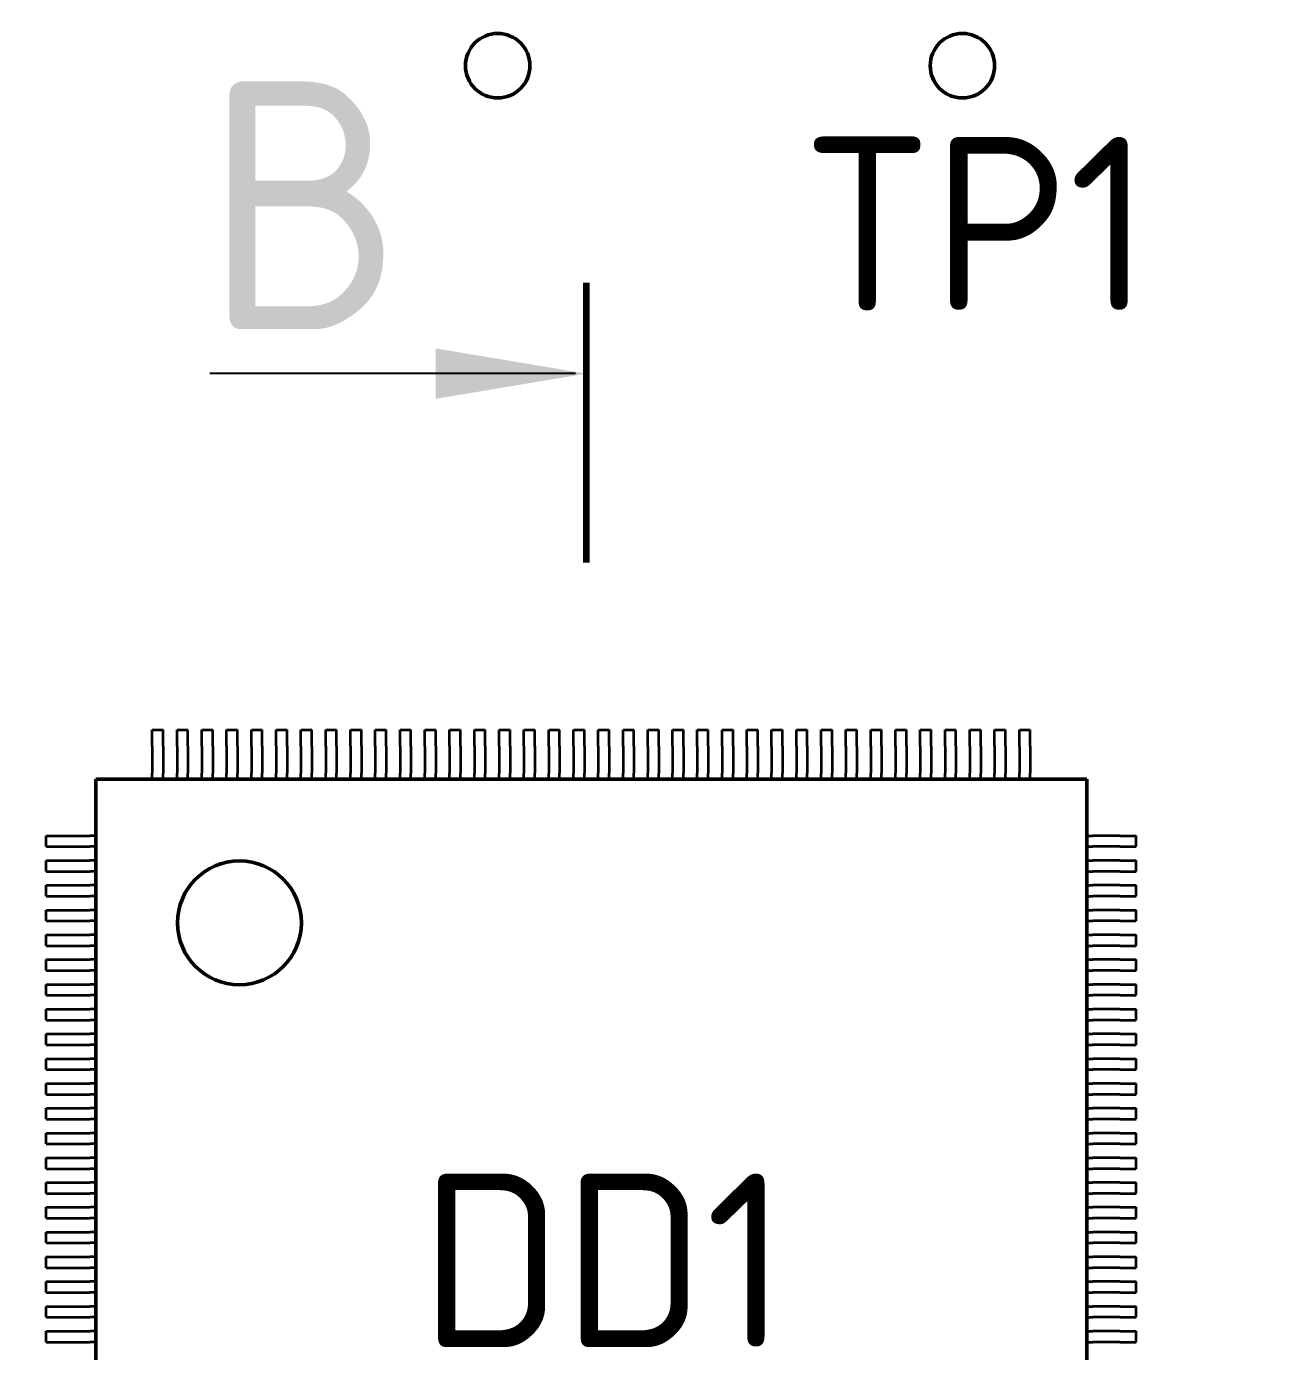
# Model space of a CAD drawing. Header units: millimetres. Extents: x -55 to 2039, y 0 to 512.
# Drawn here: x 944.56 to 969.99, y 252.06 to 278.8 of the extents above; entities that cross this region are included whole.
import ezdxf
from ezdxf import colors
from ezdxf.entities.mleader import LeaderData, LeaderLine
from ezdxf.enums import TextEntityAlignment as Align
from ezdxf.math import Vec2, Vec3

# ---------------------------------------------------------------- set-up
doc = ezdxf.new("R2010")
doc.units = ezdxf.units.MM
doc.linetypes.add('Сплошная', pattern=[0])
doc.layers.add('Виды', color=30, linetype='Continuous')
doc.layers.add('текст', color=2, linetype='Continuous', lineweight=30)
doc.styles.add('GOST TYPE B', font='', dxfattribs={"height": 3.5})
doc.styles.get('GOST TYPE B').set_extended_font_data('GOST type B')

# ---------------------------------------------------------------- blocks, each defined once
blk = doc.blocks.new('Вид с →')
at = {"linetype": 'Continuous', "lineweight": 25, "transparency": 16777216}
for q in [(28.03, 4.046), (30.858, 4.046)]:
    blk.add_line((29.444, 2.632), q, dxfattribs=at)
blk.add_circle((32.944, 2.632), 3.5, dxfattribs=at)
blk.add_circle((32.944, 2.632), 3.5, dxfattribs=at)
at = {"linetype": 'Continuous', "lineweight": 50, "transparency": 16777216, "style": 'GOST TYPE B'}
blk.add_attdef('ВИД(_:_)', text='', height=7, dxfattribs=at).set_placement((27.226, 3.5), align=Align.MIDDLE_RIGHT)
blk = doc.blocks.new('_DotSmall')
at = {"color": 0, "linetype": 'ByBlock', "lineweight": 60, "const_width": 0.5}
blk.add_lwpolyline([(-0.0625, 0, 1), (0.0625, 0, 1)], format="xyb", close=True, dxfattribs=at)

msp = doc.modelspace()

# ---------------------------------------------------------------- linework, layer by layer
at = {"linetype": 'Continuous', "lineweight": 35}
for p, q in [((947.1013, 264.2768), (947.1013, 264.609)), ((947.1013, 264.609), (947.3213, 264.609)), ((947.3213, 264.2768), (947.3213, 264.609)), ((947.6013, 264.2768), (947.6013, 264.609)), ((947.6013, 264.609), (947.8213, 264.609)), ((947.8213, 264.2768), (947.8213, 264.609)), ((948.1013, 264.2768), (948.1013, 264.609)), ((948.1013, 264.609), (948.3213, 264.609)), ((948.3213, 264.2768), (948.3213, 264.609)), ((948.6013, 264.2768), (948.6013, 264.609)), ((948.6013, 264.609), (948.8213, 264.609)), ((948.8213, 264.2768), (948.8213, 264.609)), ((949.1013, 264.2768), (949.1013, 264.609)), ((949.1013, 264.609), (949.3213, 264.609)), ((949.3213, 264.2768), (949.3213, 264.609)), ((949.6013, 264.2768), (949.6013, 264.609)), ((949.6013, 264.609), (949.8213, 264.609)), ((949.8213, 264.2768), (949.8213, 264.609)), ((950.1013, 264.2768), (950.1013, 264.609)), ((950.1013, 264.609), (950.3213, 264.609)), ((950.3213, 264.2768), (950.3213, 264.609)), ((950.6013, 264.2768), (950.6013, 264.609)), ((950.6013, 264.609), (950.8213, 264.609)), ((950.8213, 264.2768), (950.8213, 264.609)), ((951.1013, 264.2768), (951.1013, 264.609)), ((951.1013, 264.609), (951.3213, 264.609)), ((951.3213, 264.2768), (951.3213, 264.609)), ((951.6013, 264.2768), (951.6013, 264.609)), ((951.6013, 264.609), (951.8213, 264.609)), ((951.8213, 264.2768), (951.8213, 264.609)), ((952.1013, 264.2768), (952.1013, 264.609)), ((952.1013, 264.609), (952.3213, 264.609)), ((952.3213, 264.2768), (952.3213, 264.609)), ((952.6013, 264.2768), (952.6013, 264.609)), ((952.6013, 264.609), (952.8213, 264.609)), ((952.8213, 264.2768), (952.8213, 264.609)), ((953.1013, 264.2768), (953.1013, 264.609)), ((953.1013, 264.609), (953.3213, 264.609)), ((953.3213, 264.2768), (953.3213, 264.609)), ((953.6013, 264.2768), (953.6013, 264.609)), ((953.6013, 264.609), (953.8213, 264.609)), ((953.8213, 264.2768), (953.8213, 264.609)), ((954.1013, 264.2768), (954.1013, 264.609)), ((954.1013, 264.609), (954.3213, 264.609)), ((954.3213, 264.2768), (954.3213, 264.609)), ((954.6013, 264.2768), (954.6013, 264.609)), ((954.6013, 264.609), (954.8213, 264.609)), ((954.8213, 264.2768), (954.8213, 264.609)), ((955.1013, 264.2768), (955.1013, 264.609)), ((955.1013, 264.609), (955.3213, 264.609)), ((955.3213, 264.2768), (955.3213, 264.609)), ((955.6013, 264.2768), (955.6013, 264.609)), ((955.6013, 264.609), (955.8213, 264.609)), ((955.8213, 264.2768), (955.8213, 264.609)), ((956.1013, 264.2768), (956.1013, 264.609)), ((956.1013, 264.609), (956.3213, 264.609)), ((956.3213, 264.2768), (956.3213, 264.609)), ((956.6013, 264.2768), (956.6013, 264.609)), ((956.6013, 264.609), (956.8213, 264.609)), ((956.8213, 264.2768), (956.8213, 264.609)), ((957.1013, 264.2768), (957.1013, 264.609)), ((957.1013, 264.609), (957.3213, 264.609)), ((957.3213, 264.2768), (957.3213, 264.609)), ((957.6013, 264.2768), (957.6013, 264.609)), ((957.6013, 264.609), (957.8213, 264.609)), ((957.8213, 264.2768), (957.8213, 264.609)), ((958.1013, 264.2768), (958.1013, 264.609)), ((958.1013, 264.609), (958.3213, 264.609)), ((958.3213, 264.2768), (958.3213, 264.609)), ((958.6013, 264.2768), (958.6013, 264.609)), ((958.6013, 264.609), (958.8213, 264.609)), ((958.8213, 264.2768), (958.8213, 264.609)), ((959.1013, 264.2768), (959.1013, 264.609)), ((959.1013, 264.609), (959.3213, 264.609)), ((959.3213, 264.2768), (959.3213, 264.609)), ((959.6013, 264.2768), (959.6013, 264.609)), ((959.6013, 264.609), (959.8213, 264.609)), ((959.8213, 264.2768), (959.8213, 264.609)), ((960.1013, 264.2768), (960.1013, 264.609)), ((960.1013, 264.609), (960.3213, 264.609)), ((960.3213, 264.2768), (960.3213, 264.609)), ((960.6013, 264.2768), (960.6013, 264.609)), ((960.6013, 264.609), (960.8213, 264.609)), ((960.8213, 264.2768), (960.8213, 264.609)), ((961.1013, 264.2768), (961.1013, 264.609)), ((961.1013, 264.609), (961.3213, 264.609)), ((961.3213, 264.2768), (961.3213, 264.609)), ((961.6013, 264.2768), (961.6013, 264.609)), ((961.6013, 264.609), (961.8213, 264.609)), ((961.8213, 264.2768), (961.8213, 264.609)), ((962.1013, 264.2768), (962.1013, 264.609)), ((962.1013, 264.609), (962.3213, 264.609)), ((962.3213, 264.2768), (962.3213, 264.609)), ((962.6013, 264.2768), (962.6013, 264.609)), ((962.6013, 264.609), (962.8213, 264.609)), ((962.8213, 264.2768), (962.8213, 264.609)), ((963.1013, 264.2768), (963.1013, 264.609)), ((963.1013, 264.609), (963.3213, 264.609)), ((963.3213, 264.2768), (963.3213, 264.609)), ((963.6013, 264.2768), (963.6013, 264.609)), ((963.6013, 264.609), (963.8213, 264.609)), ((963.8213, 264.2768), (963.8213, 264.609)), ((964.1013, 264.2768), (964.1013, 264.609)), ((964.1013, 264.609), (964.3213, 264.609)), ((964.3213, 264.2768), (964.3213, 264.609)), ((964.6013, 264.2768), (964.6013, 264.609)), ((964.6013, 264.609), (964.8213, 264.609)), ((964.8213, 264.2768), (964.8213, 264.609)), ((947.1013, 264.2768), (947.1013, 264.1853)), ((947.3213, 264.2768), (947.3213, 264.1853)), ((947.6013, 264.2768), (947.6013, 264.1853)), ((947.8213, 264.2768), (947.8213, 264.1853)), ((948.1013, 264.2768), (948.1013, 264.1853)), ((948.3213, 264.2768), (948.3213, 264.1853)), ((948.6013, 264.2768), (948.6013, 264.1853)), ((948.8213, 264.2768), (948.8213, 264.1853)), ((949.1013, 264.2768), (949.1013, 264.1853)), ((949.3213, 264.2768), (949.3213, 264.1853)), ((949.6013, 264.2768), (949.6013, 264.1853)), ((949.8213, 264.2768), (949.8213, 264.1853)), ((950.1013, 264.2768), (950.1013, 264.1853)), ((950.3213, 264.2768), (950.3213, 264.1853)), ((950.6013, 264.2768), (950.6013, 264.1853)), ((950.8213, 264.2768), (950.8213, 264.1853)), ((951.1013, 264.2768), (951.1013, 264.1853)), ((951.3213, 264.2768), (951.3213, 264.1853)), ((951.6013, 264.2768), (951.6013, 264.1853)), ((951.8213, 264.2768), (951.8213, 264.1853)), ((952.1013, 264.2768), (952.1013, 264.1853)), ((952.3213, 264.2768), (952.3213, 264.1853)), ((952.6013, 264.2768), (952.6013, 264.1853)), ((952.8213, 264.2768), (952.8213, 264.1853)), ((953.1013, 264.2768), (953.1013, 264.1853)), ((953.3213, 264.2768), (953.3213, 264.1853)), ((953.6013, 264.2768), (953.6013, 264.1853)), ((953.8213, 264.2768), (953.8213, 264.1853)), ((954.1013, 264.2768), (954.1013, 264.1853)), ((954.3213, 264.2768), (954.3213, 264.1853)), ((954.6013, 264.2768), (954.6013, 264.1853)), ((954.8213, 264.2768), (954.8213, 264.1853)), ((955.1013, 264.2768), (955.1013, 264.1853)), ((955.3213, 264.2768), (955.3213, 264.1853)), ((955.6013, 264.2768), (955.6013, 264.1853)), ((955.8213, 264.2768), (955.8213, 264.1853)), ((956.1013, 264.2768), (956.1013, 264.1853)), ((956.3213, 264.2768), (956.3213, 264.1853)), ((956.6013, 264.2768), (956.6013, 264.1853)), ((956.8213, 264.2768), (956.8213, 264.1853)), ((957.1013, 264.2768), (957.1013, 264.1853)), ((957.3213, 264.2768), (957.3213, 264.1853)), ((957.6013, 264.2768), (957.6013, 264.1853)), ((957.8213, 264.2768), (957.8213, 264.1853)), ((958.1013, 264.2768), (958.1013, 264.1853)), ((958.3213, 264.2768), (958.3213, 264.1853)), ((958.6013, 264.2768), (958.6013, 264.1853)), ((958.8213, 264.2768), (958.8213, 264.1853)), ((959.1013, 264.2768), (959.1013, 264.1853)), ((959.3213, 264.2768), (959.3213, 264.1853)), ((959.6013, 264.2768), (959.6013, 264.1853)), ((959.8213, 264.2768), (959.8213, 264.1853)), ((960.1013, 264.2768), (960.1013, 264.1853)), ((960.3213, 264.2768), (960.3213, 264.1853)), ((960.6013, 264.2768), (960.6013, 264.1853)), ((960.8213, 264.2768), (960.8213, 264.1853)), ((961.1013, 264.2768), (961.1013, 264.1853)), ((961.3213, 264.2768), (961.3213, 264.1853)), ((961.6013, 264.2768), (961.6013, 264.1853)), ((961.8213, 264.2768), (961.8213, 264.1853)), ((962.1013, 264.2768), (962.1013, 264.1853)), ((962.3213, 264.2768), (962.3213, 264.1853)), ((962.6013, 264.2768), (962.6013, 264.1853)), ((962.8213, 264.2768), (962.8213, 264.1853)), ((963.1013, 264.2768), (963.1013, 264.1853)), ((963.3213, 264.2768), (963.3213, 264.1853)), ((963.6013, 264.2768), (963.6013, 264.1853)), ((963.8213, 264.2768), (963.8213, 264.1853)), ((964.1013, 264.2768), (964.1013, 264.1853)), ((964.3213, 264.2768), (964.3213, 264.1853)), ((964.6013, 264.2768), (964.6013, 264.1853)), ((964.8213, 264.2768), (964.8213, 264.1853)), ((947.1013, 264.1853), (947.1013, 263.7332)), ((947.3213, 264.1853), (947.3213, 263.7332)), ((947.6013, 264.1853), (947.6013, 263.7332)), ((947.8213, 264.1853), (947.8213, 263.7332)), ((948.1013, 264.1853), (948.1013, 263.7332)), ((948.3213, 264.1853), (948.3213, 263.7332)), ((948.6013, 264.1853), (948.6013, 263.7332)), ((948.8213, 264.1853), (948.8213, 263.7332)), ((949.1013, 264.1853), (949.1013, 263.7332)), ((949.3213, 264.1853), (949.3213, 263.7332)), ((949.6013, 264.1853), (949.6013, 263.7332)), ((949.8213, 264.1853), (949.8213, 263.7332)), ((950.1013, 264.1853), (950.1013, 263.7332)), ((950.3213, 264.1853), (950.3213, 263.7332)), ((950.6013, 264.1853), (950.6013, 263.7332)), ((950.8213, 264.1853), (950.8213, 263.7332)), ((951.1013, 264.1853), (951.1013, 263.7332)), ((951.3213, 264.1853), (951.3213, 263.7332)), ((951.6013, 264.1853), (951.6013, 263.7332)), ((951.8213, 264.1853), (951.8213, 263.7332)), ((952.1013, 264.1853), (952.1013, 263.7332)), ((952.3213, 264.1853), (952.3213, 263.7332)), ((952.6013, 264.1853), (952.6013, 263.7332)), ((952.8213, 264.1853), (952.8213, 263.7332)), ((953.1013, 264.1853), (953.1013, 263.7332)), ((953.3213, 264.1853), (953.3213, 263.7332)), ((953.6013, 264.1853), (953.6013, 263.7332)), ((953.8213, 264.1853), (953.8213, 263.7332)), ((954.1013, 264.1853), (954.1013, 263.7332)), ((954.3213, 264.1853), (954.3213, 263.7332)), ((954.6013, 264.1853), (954.6013, 263.7332)), ((954.8213, 264.1853), (954.8213, 263.7332)), ((955.1013, 264.1853), (955.1013, 263.7332)), ((955.3213, 264.1853), (955.3213, 263.7332)), ((955.6013, 264.1853), (955.6013, 263.7332)), ((955.8213, 264.1853), (955.8213, 263.7332)), ((956.1013, 264.1853), (956.1013, 263.7332)), ((956.3213, 264.1853), (956.3213, 263.7332)), ((956.6013, 264.1853), (956.6013, 263.7332)), ((956.8213, 264.1853), (956.8213, 263.7332)), ((957.1013, 264.1853), (957.1013, 263.7332)), ((957.3213, 264.1853), (957.3213, 263.7332)), ((957.6013, 264.1853), (957.6013, 263.7332)), ((957.8213, 264.1853), (957.8213, 263.7332)), ((958.1013, 264.1853), (958.1013, 263.7332)), ((958.3213, 264.1853), (958.3213, 263.7332)), ((958.6013, 264.1853), (958.6013, 263.7332)), ((958.8213, 264.1853), (958.8213, 263.7332)), ((959.1013, 264.1853), (959.1013, 263.7332)), ((959.3213, 264.1853), (959.3213, 263.7332)), ((959.6013, 264.1853), (959.6013, 263.7332)), ((959.8213, 264.1853), (959.8213, 263.7332)), ((960.1013, 264.1853), (960.1013, 263.7332)), ((960.3213, 264.1853), (960.3213, 263.7332)), ((960.6013, 264.1853), (960.6013, 263.7332)), ((960.8213, 264.1853), (960.8213, 263.7332)), ((961.1013, 264.1853), (961.1013, 263.7332)), ((961.3213, 264.1853), (961.3213, 263.7332)), ((961.6013, 264.1853), (961.6013, 263.7332)), ((961.8213, 264.1853), (961.8213, 263.7332)), ((962.1013, 264.1853), (962.1013, 263.7332)), ((962.3213, 264.1853), (962.3213, 263.7332)), ((962.6013, 264.1853), (962.6013, 263.7332)), ((962.8213, 264.1853), (962.8213, 263.7332)), ((963.1013, 264.1853), (963.1013, 263.7332)), ((963.3213, 264.1853), (963.3213, 263.7332)), ((963.6013, 264.1853), (963.6013, 263.7332)), ((963.8213, 264.1853), (963.8213, 263.7332)), ((964.1013, 264.1853), (964.1013, 263.7332)), ((964.3213, 264.1853), (964.3213, 263.7332)), ((964.6013, 264.1853), (964.6013, 263.7332)), ((964.8213, 264.1853), (964.8213, 263.7332)), ((947.1013, 263.6417), (947.1013, 263.7332)), ((947.3213, 263.6417), (947.3213, 263.7332)), ((947.6013, 263.6417), (947.6013, 263.7332)), ((947.8213, 263.6417), (947.8213, 263.7332)), ((948.1013, 263.6417), (948.1013, 263.7332)), ((948.3213, 263.6417), (948.3213, 263.7332)), ((948.6013, 263.6417), (948.6013, 263.7332)), ((948.8213, 263.6417), (948.8213, 263.7332)), ((949.1013, 263.6417), (949.1013, 263.7332)), ((949.3213, 263.6417), (949.3213, 263.7332)), ((949.6013, 263.6417), (949.6013, 263.7332)), ((949.8213, 263.6417), (949.8213, 263.7332)), ((950.1013, 263.6417), (950.1013, 263.7332)), ((950.3213, 263.6417), (950.3213, 263.7332)), ((950.6013, 263.6417), (950.6013, 263.7332)), ((950.8213, 263.6417), (950.8213, 263.7332)), ((951.1013, 263.6417), (951.1013, 263.7332)), ((951.3213, 263.6417), (951.3213, 263.7332)), ((951.6013, 263.6417), (951.6013, 263.7332)), ((951.8213, 263.6417), (951.8213, 263.7332)), ((952.1013, 263.6417), (952.1013, 263.7332)), ((952.3213, 263.6417), (952.3213, 263.7332)), ((952.6013, 263.6417), (952.6013, 263.7332)), ((952.8213, 263.6417), (952.8213, 263.7332)), ((953.1013, 263.6417), (953.1013, 263.7332)), ((953.3213, 263.6417), (953.3213, 263.7332)), ((953.6013, 263.6417), (953.6013, 263.7332)), ((953.8213, 263.6417), (953.8213, 263.7332)), ((954.1013, 263.6417), (954.1013, 263.7332)), ((954.3213, 263.6417), (954.3213, 263.7332)), ((954.6013, 263.6417), (954.6013, 263.7332)), ((954.8213, 263.6417), (954.8213, 263.7332)), ((955.1013, 263.6417), (955.1013, 263.7332)), ((955.3213, 263.6417), (955.3213, 263.7332)), ((955.6013, 263.6417), (955.6013, 263.7332)), ((955.8213, 263.6417), (955.8213, 263.7332)), ((956.1013, 263.6417), (956.1013, 263.7332)), ((956.3213, 263.6417), (956.3213, 263.7332)), ((956.6013, 263.6417), (956.6013, 263.7332)), ((956.8213, 263.6417), (956.8213, 263.7332)), ((957.1013, 263.6417), (957.1013, 263.7332)), ((957.3213, 263.6417), (957.3213, 263.7332)), ((957.6013, 263.6417), (957.6013, 263.7332)), ((957.8213, 263.6417), (957.8213, 263.7332)), ((958.1013, 263.6417), (958.1013, 263.7332)), ((958.3213, 263.6417), (958.3213, 263.7332)), ((958.6013, 263.6417), (958.6013, 263.7332)), ((958.8213, 263.6417), (958.8213, 263.7332)), ((959.1013, 263.6417), (959.1013, 263.7332)), ((959.3213, 263.6417), (959.3213, 263.7332)), ((959.6013, 263.6417), (959.6013, 263.7332)), ((959.8213, 263.6417), (959.8213, 263.7332)), ((960.1013, 263.6417), (960.1013, 263.7332)), ((960.3213, 263.6417), (960.3213, 263.7332)), ((960.6013, 263.6417), (960.6013, 263.7332)), ((960.8213, 263.6417), (960.8213, 263.7332)), ((961.1013, 263.6417), (961.1013, 263.7332)), ((961.3213, 263.6417), (961.3213, 263.7332)), ((961.6013, 263.6417), (961.6013, 263.7332)), ((961.8213, 263.6417), (961.8213, 263.7332)), ((962.1013, 263.6417), (962.1013, 263.7332)), ((962.3213, 263.6417), (962.3213, 263.7332)), ((962.6013, 263.6417), (962.6013, 263.7332)), ((962.8213, 263.6417), (962.8213, 263.7332)), ((963.1013, 263.6417), (963.1013, 263.7332)), ((963.3213, 263.6417), (963.3213, 263.7332)), ((963.6013, 263.6417), (963.6013, 263.7332)), ((963.8213, 263.6417), (963.8213, 263.7332)), ((964.1013, 263.6417), (964.1013, 263.7332)), ((964.3213, 263.6417), (964.3213, 263.7332)), ((964.6013, 263.6417), (964.6013, 263.7332)), ((964.8213, 263.6417), (964.8213, 263.7332)), ((947.1013, 263.609), (947.1013, 263.6417)), ((947.1013, 263.609), (947.3213, 263.609)), ((947.3213, 263.609), (947.3213, 263.6417)), ((947.6013, 263.609), (947.6013, 263.6417)), ((947.6013, 263.609), (947.8213, 263.609)), ((947.8213, 263.609), (947.8213, 263.6417)), ((948.1013, 263.609), (948.1013, 263.6417)), ((948.1013, 263.609), (948.3213, 263.609)), ((948.3213, 263.609), (948.3213, 263.6417)), ((948.6013, 263.609), (948.6013, 263.6417)), ((948.6013, 263.609), (948.8213, 263.609)), ((948.8213, 263.609), (948.8213, 263.6417)), ((949.1013, 263.609), (949.1013, 263.6417)), ((949.1013, 263.609), (949.3213, 263.609)), ((949.3213, 263.609), (949.3213, 263.6417)), ((949.6013, 263.609), (949.6013, 263.6417)), ((949.6013, 263.609), (949.8213, 263.609)), ((949.8213, 263.609), (949.8213, 263.6417)), ((950.1013, 263.609), (950.1013, 263.6417)), ((950.1013, 263.609), (950.3213, 263.609)), ((950.3213, 263.609), (950.3213, 263.6417)), ((950.6013, 263.609), (950.6013, 263.6417)), ((950.6013, 263.609), (950.8213, 263.609)), ((950.8213, 263.609), (950.8213, 263.6417)), ((951.1013, 263.609), (951.1013, 263.6417)), ((951.1013, 263.609), (951.3213, 263.609)), ((951.3213, 263.609), (951.3213, 263.6417)), ((951.6013, 263.609), (951.6013, 263.6417)), ((951.6013, 263.609), (951.8213, 263.609)), ((951.8213, 263.609), (951.8213, 263.6417)), ((952.1013, 263.609), (952.1013, 263.6417)), ((952.1013, 263.609), (952.3213, 263.609)), ((952.3213, 263.609), (952.3213, 263.6417)), ((952.6013, 263.609), (952.6013, 263.6417)), ((952.6013, 263.609), (952.8213, 263.609)), ((952.8213, 263.609), (952.8213, 263.6417)), ((953.1013, 263.609), (953.1013, 263.6417)), ((953.1013, 263.609), (953.3213, 263.609)), ((953.3213, 263.609), (953.3213, 263.6417)), ((953.6013, 263.609), (953.6013, 263.6417)), ((953.6013, 263.609), (953.8213, 263.609)), ((953.8213, 263.609), (953.8213, 263.6417)), ((954.1013, 263.609), (954.1013, 263.6417)), ((954.1013, 263.609), (954.3213, 263.609)), ((954.3213, 263.609), (954.3213, 263.6417)), ((954.6013, 263.609), (954.6013, 263.6417)), ((954.6013, 263.609), (954.8213, 263.609)), ((954.8213, 263.609), (954.8213, 263.6417)), ((955.1013, 263.609), (955.1013, 263.6417)), ((955.1013, 263.609), (955.3213, 263.609)), ((955.3213, 263.609), (955.3213, 263.6417)), ((955.6013, 263.609), (955.6013, 263.6417)), ((955.6013, 263.609), (955.8213, 263.609)), ((955.8213, 263.609), (955.8213, 263.6417)), ((956.1013, 263.609), (956.1013, 263.6417)), ((956.1013, 263.609), (956.3213, 263.609)), ((956.3213, 263.609), (956.3213, 263.6417)), ((956.6013, 263.609), (956.6013, 263.6417)), ((956.6013, 263.609), (956.8213, 263.609)), ((956.8213, 263.609), (956.8213, 263.6417)), ((957.1013, 263.609), (957.1013, 263.6417)), ((957.1013, 263.609), (957.3213, 263.609)), ((957.3213, 263.609), (957.3213, 263.6417)), ((957.6013, 263.609), (957.6013, 263.6417)), ((957.6013, 263.609), (957.8213, 263.609)), ((957.8213, 263.609), (957.8213, 263.6417)), ((958.1013, 263.609), (958.1013, 263.6417)), ((958.1013, 263.609), (958.3213, 263.609)), ((958.3213, 263.609), (958.3213, 263.6417)), ((958.6013, 263.609), (958.6013, 263.6417)), ((958.6013, 263.609), (958.8213, 263.609)), ((958.8213, 263.609), (958.8213, 263.6417)), ((959.1013, 263.609), (959.1013, 263.6417)), ((959.1013, 263.609), (959.3213, 263.609)), ((959.3213, 263.609), (959.3213, 263.6417)), ((959.6013, 263.609), (959.6013, 263.6417)), ((959.6013, 263.609), (959.8213, 263.609)), ((959.8213, 263.609), (959.8213, 263.6417)), ((960.1013, 263.609), (960.1013, 263.6417)), ((960.1013, 263.609), (960.3213, 263.609)), ((960.3213, 263.609), (960.3213, 263.6417)), ((960.6013, 263.609), (960.6013, 263.6417)), ((960.6013, 263.609), (960.8213, 263.609)), ((960.8213, 263.609), (960.8213, 263.6417)), ((961.1013, 263.609), (961.1013, 263.6417)), ((961.1013, 263.609), (961.3213, 263.609)), ((961.3213, 263.609), (961.3213, 263.6417)), ((961.6013, 263.609), (961.6013, 263.6417)), ((961.6013, 263.609), (961.8213, 263.609)), ((961.8213, 263.609), (961.8213, 263.6417)), ((962.1013, 263.609), (962.1013, 263.6417)), ((962.1013, 263.609), (962.3213, 263.609)), ((962.3213, 263.609), (962.3213, 263.6417)), ((962.6013, 263.609), (962.6013, 263.6417)), ((962.6013, 263.609), (962.8213, 263.609)), ((962.8213, 263.609), (962.8213, 263.6417)), ((963.1013, 263.609), (963.1013, 263.6417)), ((963.1013, 263.609), (963.3213, 263.609)), ((963.3213, 263.609), (963.3213, 263.6417)), ((963.6013, 263.609), (963.6013, 263.6417)), ((963.6013, 263.609), (963.8213, 263.609)), ((963.8213, 263.609), (963.8213, 263.6417)), ((964.1013, 263.609), (964.1013, 263.6417)), ((964.1013, 263.609), (964.3213, 263.609)), ((964.3213, 263.609), (964.3213, 263.6417)), ((964.6013, 263.609), (964.6013, 263.6417)), ((964.6013, 263.609), (964.8213, 263.609)), ((964.8213, 263.609), (964.8213, 263.6417)), ((944.9613, 262.469), (945.2935, 262.469)), ((944.9613, 262.249), (944.9613, 262.469)), ((945.2935, 262.469), (945.385, 262.469)), ((945.385, 262.469), (945.8371, 262.469)), ((945.9286, 262.469), (945.8371, 262.469)), ((945.9286, 262.469), (945.9613, 262.469)), ((945.9613, 262.249), (945.9613, 262.469)), ((965.9613, 262.469), (965.9939, 262.469)), ((965.9613, 262.249), (965.9613, 262.469)), ((965.9939, 262.469), (966.0854, 262.469)), ((966.5375, 262.469), (966.0854, 262.469)), ((966.629, 262.469), (966.5375, 262.469)), ((966.629, 262.469), (966.9613, 262.469)), ((966.9613, 262.249), (966.9613, 262.469)), ((944.9613, 262.249), (945.2935, 262.249)), ((945.2935, 262.249), (945.385, 262.249)), ((945.385, 262.249), (945.8371, 262.249)), ((945.9286, 262.249), (945.8371, 262.249)), ((945.9286, 262.249), (945.9613, 262.249)), ((965.9613, 262.249), (965.9939, 262.249)), ((965.9939, 262.249), (966.0854, 262.249)), ((966.5375, 262.249), (966.0854, 262.249)), ((966.629, 262.249), (966.5375, 262.249)), ((966.629, 262.249), (966.9613, 262.249)), ((944.9613, 261.969), (945.2935, 261.969)), ((944.9613, 261.749), (944.9613, 261.969)), ((945.2935, 261.969), (945.385, 261.969)), ((945.385, 261.969), (945.8371, 261.969)), ((945.9286, 261.969), (945.8371, 261.969)), ((945.9286, 261.969), (945.9613, 261.969)), ((945.9613, 261.749), (945.9613, 261.969)), ((965.9613, 261.969), (965.9939, 261.969)), ((965.9613, 261.749), (965.9613, 261.969)), ((965.9939, 261.969), (966.0854, 261.969)), ((966.5375, 261.969), (966.0854, 261.969)), ((966.629, 261.969), (966.5375, 261.969)), ((966.629, 261.969), (966.9613, 261.969)), ((966.9613, 261.749), (966.9613, 261.969)), ((944.9613, 261.749), (945.2935, 261.749)), ((945.2935, 261.749), (945.385, 261.749)), ((945.385, 261.749), (945.8371, 261.749)), ((945.9286, 261.749), (945.8371, 261.749)), ((945.9286, 261.749), (945.9613, 261.749)), ((965.9613, 261.749), (965.9939, 261.749)), ((965.9939, 261.749), (966.0854, 261.749)), ((966.5375, 261.749), (966.0854, 261.749)), ((966.629, 261.749), (966.5375, 261.749)), ((966.629, 261.749), (966.9613, 261.749)), ((944.9613, 261.469), (945.2935, 261.469)), ((944.9613, 261.249), (944.9613, 261.469)), ((945.2935, 261.469), (945.385, 261.469)), ((945.385, 261.469), (945.8371, 261.469)), ((945.9286, 261.469), (945.8371, 261.469)), ((945.9286, 261.469), (945.9613, 261.469)), ((945.9613, 261.249), (945.9613, 261.469)), ((965.9613, 261.469), (965.9939, 261.469)), ((965.9613, 261.249), (965.9613, 261.469)), ((965.9939, 261.469), (966.0854, 261.469)), ((966.5375, 261.469), (966.0854, 261.469)), ((966.629, 261.469), (966.5375, 261.469)), ((966.629, 261.469), (966.9613, 261.469)), ((966.9613, 261.249), (966.9613, 261.469)), ((944.9613, 261.249), (945.2935, 261.249)), ((945.2935, 261.249), (945.385, 261.249)), ((945.385, 261.249), (945.8371, 261.249)), ((945.9286, 261.249), (945.8371, 261.249)), ((945.9286, 261.249), (945.9613, 261.249)), ((965.9613, 261.249), (965.9939, 261.249)), ((965.9939, 261.249), (966.0854, 261.249)), ((966.5375, 261.249), (966.0854, 261.249)), ((966.629, 261.249), (966.5375, 261.249)), ((966.629, 261.249), (966.9613, 261.249)), ((944.9613, 260.969), (945.2935, 260.969)), ((944.9613, 260.749), (944.9613, 260.969)), ((944.9613, 260.749), (945.2935, 260.749)), ((945.2935, 260.969), (945.385, 260.969)), ((945.2935, 260.749), (945.385, 260.749)), ((945.385, 260.969), (945.8371, 260.969)), ((945.385, 260.749), (945.8371, 260.749)), ((945.9286, 260.969), (945.8371, 260.969)), ((945.9286, 260.749), (945.8371, 260.749)), ((945.9286, 260.969), (945.9613, 260.969)), ((945.9286, 260.749), (945.9613, 260.749)), ((945.9613, 260.749), (945.9613, 260.969)), ((965.9613, 260.969), (965.9939, 260.969)), ((965.9613, 260.749), (965.9613, 260.969)), ((965.9613, 260.749), (965.9939, 260.749)), ((965.9939, 260.969), (966.0854, 260.969)), ((965.9939, 260.749), (966.0854, 260.749)), ((966.5375, 260.969), (966.0854, 260.969)), ((966.5375, 260.749), (966.0854, 260.749)), ((966.629, 260.969), (966.5375, 260.969)), ((966.629, 260.749), (966.5375, 260.749)), ((966.629, 260.969), (966.9613, 260.969)), ((966.629, 260.749), (966.9613, 260.749)), ((966.9613, 260.749), (966.9613, 260.969)), ((944.9613, 260.469), (945.2935, 260.469)), ((944.9613, 260.249), (944.9613, 260.469)), ((945.2935, 260.469), (945.385, 260.469)), ((945.385, 260.469), (945.8371, 260.469)), ((945.9286, 260.469), (945.8371, 260.469)), ((945.9286, 260.469), (945.9613, 260.469)), ((945.9613, 260.249), (945.9613, 260.469)), ((965.9613, 260.469), (965.9939, 260.469)), ((965.9613, 260.249), (965.9613, 260.469)), ((965.9939, 260.469), (966.0854, 260.469)), ((966.5375, 260.469), (966.0854, 260.469)), ((966.629, 260.469), (966.5375, 260.469)), ((966.629, 260.469), (966.9613, 260.469)), ((966.9613, 260.249), (966.9613, 260.469)), ((944.9613, 260.249), (945.2935, 260.249)), ((945.2935, 260.249), (945.385, 260.249)), ((945.385, 260.249), (945.8371, 260.249)), ((945.9286, 260.249), (945.8371, 260.249)), ((945.9286, 260.249), (945.9613, 260.249)), ((965.9613, 260.249), (965.9939, 260.249)), ((965.9939, 260.249), (966.0854, 260.249)), ((966.5375, 260.249), (966.0854, 260.249)), ((966.629, 260.249), (966.5375, 260.249)), ((966.629, 260.249), (966.9613, 260.249)), ((944.9613, 259.969), (945.2935, 259.969)), ((944.9613, 259.749), (944.9613, 259.969)), ((945.2935, 259.969), (945.385, 259.969)), ((945.385, 259.969), (945.8371, 259.969)), ((945.9286, 259.969), (945.8371, 259.969)), ((945.9286, 259.969), (945.9613, 259.969)), ((945.9613, 259.749), (945.9613, 259.969)), ((965.9613, 259.969), (965.9939, 259.969)), ((965.9613, 259.749), (965.9613, 259.969)), ((965.9939, 259.969), (966.0854, 259.969)), ((966.5375, 259.969), (966.0854, 259.969)), ((966.629, 259.969), (966.5375, 259.969)), ((966.629, 259.969), (966.9613, 259.969)), ((966.9613, 259.749), (966.9613, 259.969)), ((944.9613, 259.749), (945.2935, 259.749)), ((945.2935, 259.749), (945.385, 259.749)), ((945.385, 259.749), (945.8371, 259.749)), ((945.9286, 259.749), (945.8371, 259.749)), ((945.9286, 259.749), (945.9613, 259.749)), ((965.9613, 259.749), (965.9939, 259.749)), ((965.9939, 259.749), (966.0854, 259.749)), ((966.5375, 259.749), (966.0854, 259.749)), ((966.629, 259.749), (966.5375, 259.749)), ((966.629, 259.749), (966.9613, 259.749)), ((944.9613, 259.469), (945.2935, 259.469)), ((944.9613, 259.249), (944.9613, 259.469)), ((945.2935, 259.469), (945.385, 259.469)), ((945.385, 259.469), (945.8371, 259.469)), ((945.9286, 259.469), (945.8371, 259.469)), ((945.9286, 259.469), (945.9613, 259.469)), ((945.9613, 259.249), (945.9613, 259.469)), ((965.9613, 259.469), (965.9939, 259.469)), ((965.9613, 259.249), (965.9613, 259.469)), ((965.9939, 259.469), (966.0854, 259.469)), ((966.5375, 259.469), (966.0854, 259.469)), ((966.629, 259.469), (966.5375, 259.469)), ((966.629, 259.469), (966.9613, 259.469)), ((966.9613, 259.249), (966.9613, 259.469)), ((944.9613, 259.249), (945.2935, 259.249)), ((945.2935, 259.249), (945.385, 259.249)), ((945.385, 259.249), (945.8371, 259.249)), ((945.9286, 259.249), (945.8371, 259.249)), ((945.9286, 259.249), (945.9613, 259.249)), ((965.9613, 259.249), (965.9939, 259.249)), ((965.9939, 259.249), (966.0854, 259.249)), ((966.5375, 259.249), (966.0854, 259.249)), ((966.629, 259.249), (966.5375, 259.249)), ((966.629, 259.249), (966.9613, 259.249)), ((944.9613, 258.969), (945.2935, 258.969)), ((944.9613, 258.749), (944.9613, 258.969)), ((945.2935, 258.969), (945.385, 258.969)), ((945.385, 258.969), (945.8371, 258.969)), ((945.9286, 258.969), (945.8371, 258.969)), ((945.9286, 258.969), (945.9613, 258.969)), ((945.9613, 258.749), (945.9613, 258.969)), ((965.9613, 258.969), (965.9939, 258.969)), ((965.9613, 258.749), (965.9613, 258.969)), ((965.9939, 258.969), (966.0854, 258.969)), ((966.5375, 258.969), (966.0854, 258.969)), ((966.629, 258.969), (966.5375, 258.969)), ((966.629, 258.969), (966.9613, 258.969)), ((966.9613, 258.749), (966.9613, 258.969)), ((944.9613, 258.749), (945.2935, 258.749)), ((945.2935, 258.749), (945.385, 258.749)), ((945.385, 258.749), (945.8371, 258.749)), ((945.9286, 258.749), (945.8371, 258.749)), ((945.9286, 258.749), (945.9613, 258.749)), ((965.9613, 258.749), (965.9939, 258.749)), ((965.9939, 258.749), (966.0854, 258.749)), ((966.5375, 258.749), (966.0854, 258.749)), ((966.629, 258.749), (966.5375, 258.749)), ((966.629, 258.749), (966.9613, 258.749)), ((944.9613, 258.469), (945.2935, 258.469)), ((944.9613, 258.249), (944.9613, 258.469)), ((945.2935, 258.469), (945.385, 258.469)), ((945.385, 258.469), (945.8371, 258.469)), ((945.9286, 258.469), (945.8371, 258.469)), ((945.9286, 258.469), (945.9613, 258.469)), ((945.9613, 258.249), (945.9613, 258.469)), ((965.9613, 258.469), (965.9939, 258.469)), ((965.9613, 258.249), (965.9613, 258.469)), ((965.9939, 258.469), (966.0854, 258.469)), ((966.5375, 258.469), (966.0854, 258.469)), ((966.629, 258.469), (966.5375, 258.469)), ((966.629, 258.469), (966.9613, 258.469)), ((966.9613, 258.249), (966.9613, 258.469)), ((944.9613, 258.249), (945.2935, 258.249)), ((945.2935, 258.249), (945.385, 258.249)), ((945.385, 258.249), (945.8371, 258.249)), ((945.9286, 258.249), (945.8371, 258.249)), ((945.9286, 258.249), (945.9613, 258.249)), ((965.9613, 258.249), (965.9939, 258.249)), ((965.9939, 258.249), (966.0854, 258.249)), ((966.5375, 258.249), (966.0854, 258.249)), ((966.629, 258.249), (966.5375, 258.249)), ((966.629, 258.249), (966.9613, 258.249)), ((944.9613, 257.969), (945.2935, 257.969)), ((944.9613, 257.749), (944.9613, 257.969)), ((945.2935, 257.969), (945.385, 257.969)), ((945.385, 257.969), (945.8371, 257.969)), ((945.9286, 257.969), (945.8371, 257.969)), ((945.9286, 257.969), (945.9613, 257.969)), ((945.9613, 257.749), (945.9613, 257.969)), ((965.9613, 257.969), (965.9939, 257.969)), ((965.9613, 257.749), (965.9613, 257.969)), ((965.9939, 257.969), (966.0854, 257.969)), ((966.5375, 257.969), (966.0854, 257.969)), ((966.629, 257.969), (966.5375, 257.969)), ((966.629, 257.969), (966.9613, 257.969)), ((966.9613, 257.749), (966.9613, 257.969)), ((944.9613, 257.749), (945.2935, 257.749)), ((945.2935, 257.749), (945.385, 257.749)), ((945.385, 257.749), (945.8371, 257.749)), ((945.9286, 257.749), (945.8371, 257.749)), ((945.9286, 257.749), (945.9613, 257.749)), ((965.9613, 257.749), (965.9939, 257.749)), ((965.9939, 257.749), (966.0854, 257.749)), ((966.5375, 257.749), (966.0854, 257.749)), ((966.629, 257.749), (966.5375, 257.749)), ((966.629, 257.749), (966.9613, 257.749)), ((944.9613, 257.469), (945.2935, 257.469)), ((944.9613, 257.249), (944.9613, 257.469)), ((945.2935, 257.469), (945.385, 257.469)), ((945.385, 257.469), (945.8371, 257.469)), ((945.9286, 257.469), (945.8371, 257.469)), ((945.9286, 257.469), (945.9613, 257.469)), ((945.9613, 257.249), (945.9613, 257.469)), ((965.9613, 257.469), (965.9939, 257.469)), ((965.9613, 257.249), (965.9613, 257.469)), ((965.9939, 257.469), (966.0854, 257.469)), ((966.5375, 257.469), (966.0854, 257.469)), ((966.629, 257.469), (966.5375, 257.469)), ((966.629, 257.469), (966.9613, 257.469)), ((966.9613, 257.249), (966.9613, 257.469)), ((944.9613, 257.249), (945.2935, 257.249)), ((945.2935, 257.249), (945.385, 257.249)), ((945.385, 257.249), (945.8371, 257.249)), ((945.9286, 257.249), (945.8371, 257.249)), ((945.9286, 257.249), (945.9613, 257.249)), ((965.9613, 257.249), (965.9939, 257.249)), ((965.9939, 257.249), (966.0854, 257.249)), ((966.5375, 257.249), (966.0854, 257.249)), ((966.629, 257.249), (966.5375, 257.249)), ((966.629, 257.249), (966.9613, 257.249)), ((944.9613, 256.969), (945.2935, 256.969)), ((944.9613, 256.749), (944.9613, 256.969)), ((944.9613, 256.749), (945.2935, 256.749)), ((945.2935, 256.969), (945.385, 256.969)), ((945.2935, 256.749), (945.385, 256.749)), ((945.385, 256.969), (945.8371, 256.969)), ((945.385, 256.749), (945.8371, 256.749)), ((945.9286, 256.969), (945.8371, 256.969)), ((945.9286, 256.749), (945.8371, 256.749)), ((945.9286, 256.969), (945.9613, 256.969)), ((945.9286, 256.749), (945.9613, 256.749)), ((945.9613, 256.749), (945.9613, 256.969)), ((965.9613, 256.969), (965.9939, 256.969)), ((965.9613, 256.749), (965.9613, 256.969)), ((965.9613, 256.749), (965.9939, 256.749)), ((965.9939, 256.969), (966.0854, 256.969)), ((965.9939, 256.749), (966.0854, 256.749)), ((966.5375, 256.969), (966.0854, 256.969)), ((966.5375, 256.749), (966.0854, 256.749)), ((966.629, 256.969), (966.5375, 256.969)), ((966.629, 256.749), (966.5375, 256.749)), ((966.629, 256.969), (966.9613, 256.969)), ((966.629, 256.749), (966.9613, 256.749)), ((966.9613, 256.749), (966.9613, 256.969)), ((944.9613, 256.469), (945.2935, 256.469)), ((944.9613, 256.249), (944.9613, 256.469)), ((945.2935, 256.469), (945.385, 256.469)), ((945.385, 256.469), (945.8371, 256.469)), ((945.9286, 256.469), (945.8371, 256.469)), ((945.9286, 256.469), (945.9613, 256.469)), ((945.9613, 256.249), (945.9613, 256.469)), ((965.9613, 256.469), (965.9939, 256.469)), ((965.9613, 256.249), (965.9613, 256.469)), ((965.9939, 256.469), (966.0854, 256.469)), ((966.5375, 256.469), (966.0854, 256.469)), ((966.629, 256.469), (966.5375, 256.469)), ((966.629, 256.469), (966.9613, 256.469)), ((966.9613, 256.249), (966.9613, 256.469)), ((944.9613, 256.249), (945.2935, 256.249)), ((945.2935, 256.249), (945.385, 256.249)), ((945.385, 256.249), (945.8371, 256.249)), ((945.9286, 256.249), (945.8371, 256.249)), ((945.9286, 256.249), (945.9613, 256.249)), ((965.9613, 256.249), (965.9939, 256.249)), ((965.9939, 256.249), (966.0854, 256.249)), ((966.5375, 256.249), (966.0854, 256.249)), ((966.629, 256.249), (966.5375, 256.249)), ((966.629, 256.249), (966.9613, 256.249)), ((944.9613, 255.969), (945.2935, 255.969)), ((944.9613, 255.749), (944.9613, 255.969)), ((945.2935, 255.969), (945.385, 255.969)), ((945.385, 255.969), (945.8371, 255.969)), ((945.9286, 255.969), (945.8371, 255.969)), ((945.9286, 255.969), (945.9613, 255.969)), ((945.9613, 255.749), (945.9613, 255.969)), ((965.9613, 255.969), (965.9939, 255.969)), ((965.9613, 255.749), (965.9613, 255.969)), ((965.9939, 255.969), (966.0854, 255.969)), ((966.5375, 255.969), (966.0854, 255.969)), ((966.629, 255.969), (966.5375, 255.969)), ((966.629, 255.969), (966.9613, 255.969)), ((966.9613, 255.749), (966.9613, 255.969)), ((944.9613, 255.749), (945.2935, 255.749)), ((945.2935, 255.749), (945.385, 255.749)), ((945.385, 255.749), (945.8371, 255.749)), ((945.9286, 255.749), (945.8371, 255.749)), ((945.9286, 255.749), (945.9613, 255.749)), ((965.9613, 255.749), (965.9939, 255.749)), ((965.9939, 255.749), (966.0854, 255.749)), ((966.5375, 255.749), (966.0854, 255.749)), ((966.629, 255.749), (966.5375, 255.749)), ((966.629, 255.749), (966.9613, 255.749)), ((944.9613, 255.469), (945.2935, 255.469)), ((944.9613, 255.249), (944.9613, 255.469)), ((945.2935, 255.469), (945.385, 255.469)), ((945.385, 255.469), (945.8371, 255.469)), ((945.9286, 255.469), (945.8371, 255.469)), ((945.9286, 255.469), (945.9613, 255.469)), ((945.9613, 255.249), (945.9613, 255.469)), ((965.9613, 255.469), (965.9939, 255.469)), ((965.9613, 255.249), (965.9613, 255.469)), ((965.9939, 255.469), (966.0854, 255.469)), ((966.5375, 255.469), (966.0854, 255.469)), ((966.629, 255.469), (966.5375, 255.469)), ((966.629, 255.469), (966.9613, 255.469)), ((966.9613, 255.249), (966.9613, 255.469)), ((944.9613, 255.249), (945.2935, 255.249)), ((945.2935, 255.249), (945.385, 255.249)), ((945.385, 255.249), (945.8371, 255.249)), ((945.9286, 255.249), (945.8371, 255.249)), ((945.9286, 255.249), (945.9613, 255.249)), ((965.9613, 255.249), (965.9939, 255.249)), ((965.9939, 255.249), (966.0854, 255.249)), ((966.5375, 255.249), (966.0854, 255.249)), ((966.629, 255.249), (966.5375, 255.249)), ((966.629, 255.249), (966.9613, 255.249)), ((944.9613, 254.969), (945.2935, 254.969)), ((944.9613, 254.749), (944.9613, 254.969)), ((945.2935, 254.969), (945.385, 254.969)), ((945.385, 254.969), (945.8371, 254.969)), ((945.9286, 254.969), (945.8371, 254.969)), ((945.9286, 254.969), (945.9613, 254.969)), ((945.9613, 254.749), (945.9613, 254.969)), ((965.9613, 254.969), (965.9939, 254.969)), ((965.9613, 254.749), (965.9613, 254.969)), ((965.9939, 254.969), (966.0854, 254.969)), ((966.5375, 254.969), (966.0854, 254.969)), ((966.629, 254.969), (966.5375, 254.969)), ((966.629, 254.969), (966.9613, 254.969)), ((966.9613, 254.749), (966.9613, 254.969)), ((944.9613, 254.749), (945.2935, 254.749)), ((945.2935, 254.749), (945.385, 254.749)), ((945.385, 254.749), (945.8371, 254.749)), ((945.9286, 254.749), (945.8371, 254.749)), ((945.9286, 254.749), (945.9613, 254.749)), ((965.9613, 254.749), (965.9939, 254.749)), ((965.9939, 254.749), (966.0854, 254.749)), ((966.5375, 254.749), (966.0854, 254.749)), ((966.629, 254.749), (966.5375, 254.749)), ((966.629, 254.749), (966.9613, 254.749)), ((944.9613, 254.469), (945.2935, 254.469)), ((944.9613, 254.249), (944.9613, 254.469)), ((945.2935, 254.469), (945.385, 254.469)), ((945.385, 254.469), (945.8371, 254.469)), ((945.9286, 254.469), (945.8371, 254.469)), ((945.9286, 254.469), (945.9613, 254.469)), ((945.9613, 254.249), (945.9613, 254.469)), ((965.9613, 254.469), (965.9939, 254.469)), ((965.9613, 254.249), (965.9613, 254.469)), ((965.9939, 254.469), (966.0854, 254.469)), ((966.5375, 254.469), (966.0854, 254.469)), ((966.629, 254.469), (966.5375, 254.469)), ((966.629, 254.469), (966.9613, 254.469)), ((966.9613, 254.249), (966.9613, 254.469)), ((944.9613, 254.249), (945.2935, 254.249)), ((945.2935, 254.249), (945.385, 254.249)), ((945.385, 254.249), (945.8371, 254.249)), ((945.9286, 254.249), (945.8371, 254.249)), ((945.9286, 254.249), (945.9613, 254.249)), ((965.9613, 254.249), (965.9939, 254.249)), ((965.9939, 254.249), (966.0854, 254.249)), ((966.5375, 254.249), (966.0854, 254.249)), ((966.629, 254.249), (966.5375, 254.249)), ((966.629, 254.249), (966.9613, 254.249)), ((944.9613, 253.969), (945.2935, 253.969)), ((944.9613, 253.749), (944.9613, 253.969)), ((945.2935, 253.969), (945.385, 253.969)), ((945.385, 253.969), (945.8371, 253.969)), ((945.9286, 253.969), (945.8371, 253.969)), ((945.9286, 253.969), (945.9613, 253.969)), ((945.9613, 253.749), (945.9613, 253.969)), ((965.9613, 253.969), (965.9939, 253.969)), ((965.9613, 253.749), (965.9613, 253.969)), ((965.9939, 253.969), (966.0854, 253.969)), ((966.5375, 253.969), (966.0854, 253.969)), ((966.629, 253.969), (966.5375, 253.969)), ((966.629, 253.969), (966.9613, 253.969)), ((966.9613, 253.749), (966.9613, 253.969)), ((944.9613, 253.749), (945.2935, 253.749)), ((945.2935, 253.749), (945.385, 253.749)), ((945.385, 253.749), (945.8371, 253.749)), ((945.9286, 253.749), (945.8371, 253.749)), ((945.9286, 253.749), (945.9613, 253.749)), ((965.9613, 253.749), (965.9939, 253.749)), ((965.9939, 253.749), (966.0854, 253.749)), ((966.5375, 253.749), (966.0854, 253.749)), ((966.629, 253.749), (966.5375, 253.749)), ((966.629, 253.749), (966.9613, 253.749)), ((944.9613, 253.469), (945.2935, 253.469)), ((944.9613, 253.249), (944.9613, 253.469)), ((944.9613, 253.249), (945.2935, 253.249)), ((945.2935, 253.469), (945.385, 253.469)), ((945.2935, 253.249), (945.385, 253.249)), ((945.385, 253.469), (945.8371, 253.469)), ((945.385, 253.249), (945.8371, 253.249)), ((945.9286, 253.469), (945.8371, 253.469)), ((945.9286, 253.249), (945.8371, 253.249)), ((945.9286, 253.469), (945.9613, 253.469)), ((945.9286, 253.249), (945.9613, 253.249)), ((945.9613, 253.249), (945.9613, 253.469)), ((965.9613, 253.469), (965.9939, 253.469)), ((965.9613, 253.249), (965.9613, 253.469)), ((965.9613, 253.249), (965.9939, 253.249)), ((965.9939, 253.469), (966.0854, 253.469)), ((965.9939, 253.249), (966.0854, 253.249)), ((966.5375, 253.469), (966.0854, 253.469)), ((966.5375, 253.249), (966.0854, 253.249)), ((966.629, 253.469), (966.5375, 253.469)), ((966.629, 253.249), (966.5375, 253.249)), ((966.629, 253.469), (966.9613, 253.469)), ((966.629, 253.249), (966.9613, 253.249)), ((966.9613, 253.249), (966.9613, 253.469)), ((944.9613, 252.969), (945.2935, 252.969)), ((944.9613, 252.749), (944.9613, 252.969)), ((944.9613, 252.749), (945.2935, 252.749)), ((945.2935, 252.969), (945.385, 252.969)), ((945.2935, 252.749), (945.385, 252.749)), ((945.385, 252.969), (945.8371, 252.969)), ((945.385, 252.749), (945.8371, 252.749)), ((945.9286, 252.969), (945.8371, 252.969)), ((945.9286, 252.749), (945.8371, 252.749)), ((945.9286, 252.969), (945.9613, 252.969)), ((945.9286, 252.749), (945.9613, 252.749)), ((945.9613, 252.749), (945.9613, 252.969)), ((965.9613, 252.969), (965.9939, 252.969)), ((965.9613, 252.749), (965.9613, 252.969)), ((965.9613, 252.749), (965.9939, 252.749)), ((965.9939, 252.969), (966.0854, 252.969)), ((965.9939, 252.749), (966.0854, 252.749)), ((966.5375, 252.969), (966.0854, 252.969)), ((966.5375, 252.749), (966.0854, 252.749)), ((966.629, 252.969), (966.5375, 252.969)), ((966.629, 252.749), (966.5375, 252.749)), ((966.629, 252.969), (966.9613, 252.969)), ((966.629, 252.749), (966.9613, 252.749)), ((966.9613, 252.749), (966.9613, 252.969)), ((944.9613, 252.469), (945.2935, 252.469)), ((944.9613, 252.249), (944.9613, 252.469)), ((945.2935, 252.469), (945.385, 252.469)), ((945.385, 252.469), (945.8371, 252.469)), ((945.9286, 252.469), (945.8371, 252.469)), ((945.9286, 252.469), (945.9613, 252.469)), ((945.9613, 252.249), (945.9613, 252.469)), ((965.9613, 252.469), (965.9939, 252.469)), ((965.9613, 252.249), (965.9613, 252.469)), ((965.9939, 252.469), (966.0854, 252.469)), ((966.5375, 252.469), (966.0854, 252.469)), ((966.629, 252.469), (966.5375, 252.469)), ((966.629, 252.469), (966.9613, 252.469)), ((966.9613, 252.249), (966.9613, 252.469)), ((944.9613, 252.249), (945.2935, 252.249)), ((945.2935, 252.249), (945.385, 252.249)), ((945.385, 252.249), (945.8371, 252.249)), ((945.9286, 252.249), (945.8371, 252.249)), ((945.9286, 252.249), (945.9613, 252.249)), ((965.9613, 252.249), (965.9939, 252.249)), ((965.9939, 252.249), (966.0854, 252.249)), ((966.5375, 252.249), (966.0854, 252.249)), ((966.629, 252.249), (966.5375, 252.249)), ((966.629, 252.249), (966.9613, 252.249))]:
    msp.add_line(p, q, dxfattribs=at)
at = {"linetype": 'Continuous', "lineweight": 50}
for p, q in [((945.9613, 243.609), (945.9613, 263.609)), ((945.9613, 263.609), (965.9613, 263.609)), ((965.9613, 243.609), (965.9613, 263.609))]:
    msp.add_line(p, q, dxfattribs=at)
for centre, radius in [((954.0723, 278.0103), 0.65), ((963.4509, 278.0103), 0.65), ((948.8593, 260.711), 1.25)]:
    msp.add_circle(centre, radius, dxfattribs=at)
at = {"layer": 'Виды', "linetype": 'Continuous', "lineweight": 100}
msp.add_line((955.8623, 267.9846), (955.8623, 273.6281), dxfattribs=at)
at = {"layer": 'Виды', "linetype": 'Continuous', "lineweight": 25}
msp.add_line((955.6445, 271.7952), (948.2623, 271.7952), dxfattribs=at)
at = {"layer": 'Виды', "linetype": 'Continuous', "lineweight": 35}
msp.add_solid([(955.8623, 271.7952), (952.8176, 271.2857), (952.8176, 272.3047)], dxfattribs=at)

# ---------------------------------------------------------------- texts
at = {"layer": 'Виды', "linetype": 'Continuous', "lineweight": 25, "style": 'GOST TYPE B'}
msp.add_text('В', height=5, dxfattribs=at).set_placement((948.1354, 272.6936))
at = {"layer": 'текст', "style": 'GOST TYPE B'}
for s, p in [('TP1', (960.2151, 273.0716)), ('DD1', (952.5097, 252.1493))]:
    msp.add_text(s, height=3.5, dxfattribs=at).set_placement(p)

# ---------------------------------------------------------------- leaders
at = {"layer": 'Виды', "linetype": 'Continuous', "lineweight": 25}
ml = msp.add_multileader_block('Standard', dxfattribs=at)
ml.set_content('Вид с →', color=256)
ml.set_attribute('ВИД(_:_)', 'А(2:1)', width=0)
ml.set_leader_properties(linetype='Сплошная', lineweight=25)
ml.set_arrow_properties(name='DOTSMALL')
ml.build(insert=Vec2(0, 0))
ml.multileader.update_dxf_attribs({"leader_type": 0, "has_dogleg": 0, "text_left_attachment_type": 6, "text_right_attachment_type": 6, "dogleg_length": 0.3, "arrow_head_size": 1, "block_connection_type": 1})
ctx = ml.context
ctx.base_point, ctx.char_height, ctx.arrow_head_size, ctx.landing_gap_size, ctx.plane_origin = Vec3(1329.0713, 395.8731), 3.5, 1, 1, Vec3(1329.0713, 395.8731)
ctx.left_attachment, ctx.right_attachment, ctx.attachment_type = 6, 6, 1
notes = []
notes.append((ctx, [(0, (0, 0, 0), (0, 0), (1, 0), 1, [])]))
ctx.block.insert = Vec3(1329.0713, 395.8731)
ml = msp.add_multileader_block('Standard', dxfattribs=at)
ml.set_content('Вид с →', color=256)
ml.set_attribute('ВИД(_:_)', 'Б(4:1)', width=0)
ml.set_leader_properties(linetype='Сплошная', lineweight=25)
ml.set_arrow_properties(name='DOTSMALL')
ml.build(insert=Vec2(0, 0))
ml.multileader.update_dxf_attribs({"leader_type": 0, "has_dogleg": 0, "text_left_attachment_type": 6, "text_right_attachment_type": 6, "dogleg_length": 0.3, "arrow_head_size": 1, "block_connection_type": 1})
ctx = ml.context
ctx.base_point, ctx.char_height, ctx.arrow_head_size, ctx.landing_gap_size, ctx.plane_origin = Vec3(1332.1634, 311.4002), 3.5, 1, 1, Vec3(1332.1634, 311.4002)
ctx.left_attachment, ctx.right_attachment, ctx.attachment_type = 6, 6, 1
notes.append((ctx, [(0, (0, 0, 0), (0, 0), (1, 0), 1, [])]))
ctx.block.insert = Vec3(1332.1634, 311.4002)
for ctx, leaders in notes:
    for number, flags, end, landing, length, lines in leaders:
        leader = LeaderData()
        leader.index, (leader.has_last_leader_line, leader.has_dogleg_vector, leader.attachment_direction) = number, flags
        leader.last_leader_point, leader.dogleg_vector, leader.dogleg_length = Vec3(end), Vec3(landing), length
        for number, points, colour, breaks in lines:
            line = LeaderLine()
            line.index, line.vertices, line.color, line.breaks = number, Vec3.list(points), colors.encode_raw_color(colour), breaks
            leader.lines.append(line)
        ctx.leaders.append(leader)

doc.saveas('drawing.dxf')
